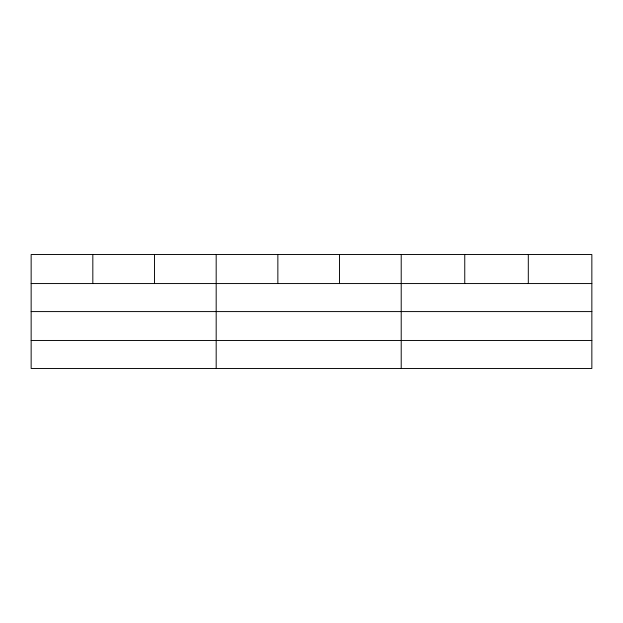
<?xml version="1.0" encoding="UTF-8"?>
<svg xmlns="http://www.w3.org/2000/svg" width="623" height="623" viewBox="0 0 623 623"><rect width="100%" height="100%" fill="white"/><g stroke="black" fill="none" stroke-linecap="round" stroke-linejoin="round"><path stroke-width="0.93" d="M591.85 311.586L591.85 254.519L31.15 254.519L31.15 368.481L591.85 368.481L591.85 311.586L31.15 311.586M31.15 283.558L591.85 283.558M31.15 340.462L591.85 340.462M528.304 254.519L528.304 283.558M464.758 254.519L464.758 283.558M401.212 254.519L401.212 368.481M339.535 254.519L339.535 283.558M277.858 254.519L277.858 283.558M216.181 254.519L216.181 368.481M154.504 254.519L154.504 283.558M92.827 254.519L92.827 283.558"/></g></svg>
